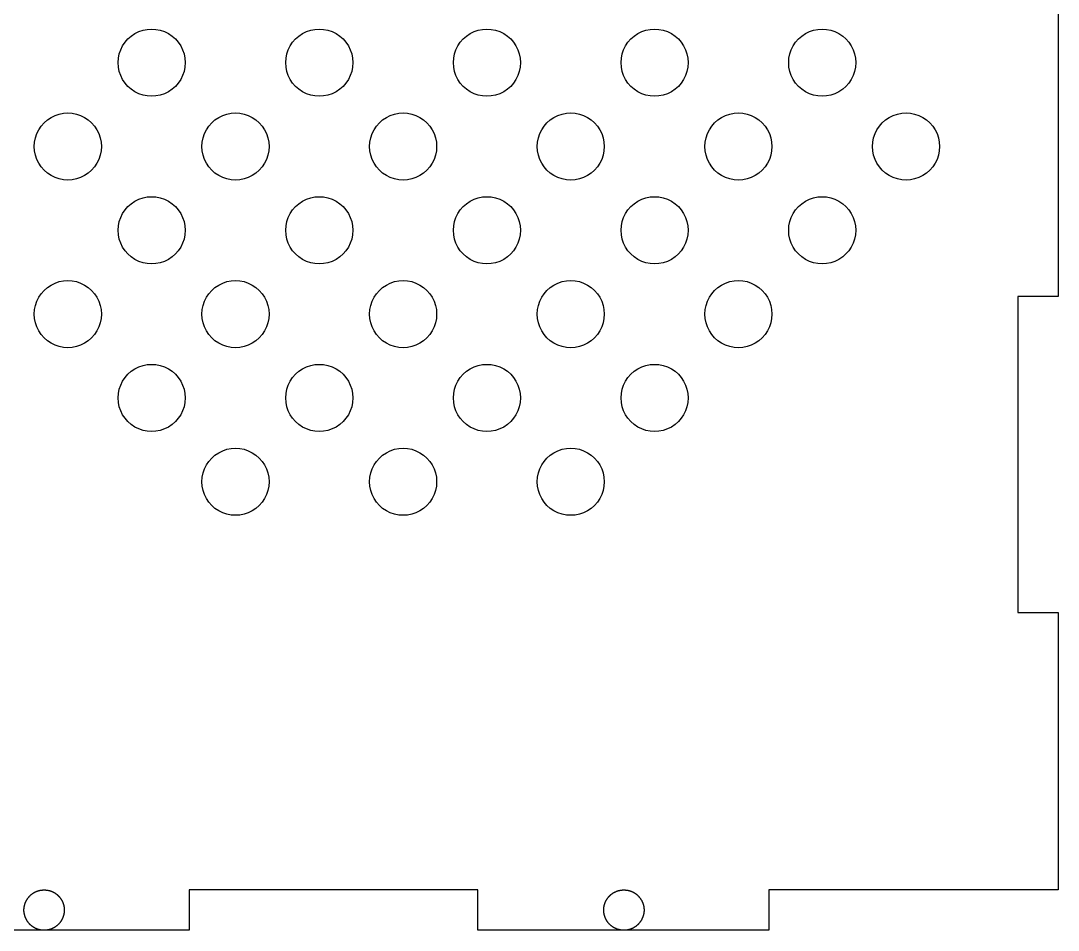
# Model space of a CAD drawing. Extents: x 0 to 808, y 79 to 394.
# Drawn here: x 329.2 to 391, y 288 to 342.1 of the extents above; entities that cross this region are included whole.
import ezdxf

# ---------------------------------------------------------------- set-up
doc = ezdxf.new("R2010")
doc.units = 0
doc.layers.add('Your_Design', color=7, linetype='CONTINUOUS')

msp = doc.modelspace()

# ---------------------------------------------------------------- linework, layer by layer
at = {"layer": 'Your_Design', "color": 5}
for points in [[(321.926458, 382.379681), (339.243585, 382.379681), (339.243585, 379.979681), (356.44074, 379.979681), (356.44074, 382.379681), (373.757867, 382.379681), (373.757867, 379.979681), (390.985022, 379.979681), (390.985022, 363.469682), (388.585033, 363.469682), (388.585033, 344.649682), (390.985022, 344.649682), (390.985022, 325.709681), (388.585033, 325.709681), (388.585033, 306.889681), (390.985022, 306.889681), (390.985022, 290.379681), (373.757867, 290.379681), (373.757867, 287.97968), (356.44074, 287.97968), (356.44074, 290.379681), (339.243585, 290.379681), (339.243585, 287.97968), (321.926458, 287.97968)], [(339.010977, 339.629629), (339.010977, 339.629629)], [(348.990705, 339.629629), (348.990705, 339.629629)], [(358.970444, 339.629629), (358.970444, 339.629629)], [(368.95016, 339.629629), (368.95016, 339.629629)], [(378.929905, 339.629629), (378.929905, 339.629629)], [(334.021113, 334.639762), (334.021113, 334.639762)], [(344.000841, 334.639762), (344.000841, 334.639762)], [(353.980571, 334.639762), (353.980571, 334.639762)], [(363.960302, 334.639762), (363.960302, 334.639762)], [(373.940018, 334.639762), (373.940018, 334.639762)], [(383.919763, 334.639762), (383.919763, 334.639762)], [(339.010977, 329.649899), (339.010977, 329.649899)], [(348.990705, 329.649899), (348.990705, 329.649899)], [(358.970444, 329.649899), (358.970444, 329.649899)], [(368.95016, 329.649899), (368.95016, 329.649899)], [(378.929905, 329.649899), (378.929905, 329.649899)], [(334.021113, 324.660035), (334.021113, 324.660035)], [(344.000841, 324.660035), (344.000841, 324.660035)], [(353.980571, 324.660035), (353.980571, 324.660035)], [(363.960302, 324.660035), (363.960302, 324.660035)], [(373.940018, 324.660035), (373.940018, 324.660035)], [(339.010977, 319.670171), (339.010977, 319.670171)], [(348.990705, 319.670171), (348.990705, 319.670171)], [(358.970444, 319.670171), (358.970444, 319.670171)], [(368.95016, 319.670171), (368.95016, 319.670171)], [(344.000841, 314.680306), (344.000841, 314.680306)], [(353.980569, 314.680306), (353.980569, 314.680306)], [(363.960298, 314.680306), (363.960298, 314.680306)], [(331.815017, 289.17968), (331.815017, 289.17968), (331.814847, 289.158739), (331.814847, 289.137798), (331.814847, 289.116857), (331.814847, 289.095945), (331.812025, 289.07506), (331.809203, 289.054232), (331.806381, 289.033404), (331.803558, 289.012633), (331.800454, 288.991918), (331.797067, 288.971259), (331.793116, 288.950657), (331.788883, 288.930139), (331.784367, 288.909678), (331.77957, 288.889302), (331.774207, 288.869038), (331.768563, 288.848859), (331.762636, 288.828793), (331.756427, 288.808812), (331.749654, 288.788943), (331.742598, 288.769216), (331.735261, 288.749602), (331.727641, 288.730128), (331.719738, 288.710768), (331.711272, 288.691549), (331.702523, 288.672499), (331.693492, 288.65359), (331.684178, 288.63485), (331.674583, 288.61628), (331.664705, 288.597879), (331.654263, 288.579647), (331.643538, 288.561613), (331.632532, 288.543749), (331.621243, 288.526082), (331.609672, 288.508612), (331.597818, 288.491368), (331.585683, 288.474322), (331.573265, 288.457473), (331.560565, 288.440851), (331.547583, 288.424453), (331.534318, 288.408282), (331.520772, 288.392365), (331.506943, 288.376673), (331.492832, 288.361236), (331.478438, 288.346052), (331.463763, 288.331094), (331.448805, 288.316419), (331.433565, 288.301997), (331.418043, 288.28783), (331.402238, 288.273944), (331.386434, 288.260341), (331.370347, 288.24702), (331.353978, 288.233982), (331.337327, 288.221225), (331.320394, 288.208751), (331.303461, 288.196587), (331.286245, 288.184734), (331.268747, 288.173163), (331.250967, 288.16193), (331.233187, 288.15098), (331.215125, 288.14034), (331.196781, 288.130011), (331.178436, 288.12002), (331.15981, 288.110368), (331.141183, 288.101027), (331.122274, 288.092024), (331.103083, 288.083331), (331.083892, 288.074978), (331.064418, 288.066963), (331.044945, 288.059286), (331.025472, 288.051948), (331.005716, 288.044949), (330.985961, 288.038317), (330.965923, 288.032023), (330.945885, 288.026097), (330.925565, 288.020509), (330.905245, 288.015259), (330.884925, 288.010349), (330.864605, 288.005805), (330.844003, 288.001628), (330.823401, 287.997818), (330.802798, 287.994375), (330.782196, 287.991271), (330.761312, 287.988448), (330.740427, 287.986191), (330.719543, 287.984215), (330.698658, 287.982522), (330.677774, 287.981111), (330.65689, 287.980264), (330.636005, 287.979699), (330.615121, 287.979516), (330.594236, 287.979699), (330.573352, 287.980264), (330.552467, 287.981111), (330.531583, 287.982522), (330.510698, 287.984215), (330.489814, 287.986191), (330.46893, 287.988448), (330.448045, 287.991271), (330.427443, 287.994375), (330.406841, 287.997818), (330.386238, 288.001628), (330.365636, 288.005805), (330.345316, 288.010349), (330.324996, 288.015259), (330.304676, 288.020509), (330.284356, 288.026097), (330.264318, 288.032023), (330.244281, 288.038317), (330.224525, 288.044949), (330.20477, 288.051948), (330.185014, 288.059286), (330.165541, 288.066963), (330.146067, 288.074978), (330.126876, 288.083331), (330.107967, 288.092024), (330.089058, 288.101027), (330.070432, 288.110368), (330.051805, 288.12002), (330.033461, 288.130011), (330.015116, 288.14034), (329.997054, 288.15098), (329.979274, 288.16193), (329.961494, 288.173163), (329.943996, 288.184734), (329.926781, 288.196587), (329.909847, 288.208751), (329.892914, 288.221225), (329.876263, 288.233982), (329.859894, 288.24702), (329.843807, 288.260341), (329.828003, 288.273944), (329.812198, 288.28783), (329.796676, 288.301997), (329.781436, 288.316419), (329.766478, 288.331094), (329.751803, 288.346052), (329.73741, 288.361236), (329.723298, 288.376673), (329.70947, 288.392365), (329.695923, 288.408282), (329.682658, 288.424453), (329.669676, 288.440851), (329.656976, 288.457473), (329.644558, 288.474322), (329.632423, 288.491368), (329.62057, 288.508612), (329.608998, 288.526082), (329.59771, 288.543749), (329.586703, 288.561613), (329.575978, 288.579647), (329.565536, 288.597879), (329.555658, 288.61628), (329.546063, 288.63485), (329.53675, 288.65359), (329.527718, 288.672499), (329.51897, 288.691549), (329.510503, 288.710768), (329.502601, 288.730128), (329.494981, 288.749602), (329.487643, 288.769216), (329.480587, 288.788943), (329.473814, 288.808812), (329.467605, 288.828793), (329.461678, 288.848859), (329.456034, 288.869038), (329.450672, 288.889302), (329.445874, 288.909678), (329.441358, 288.930139), (329.437125, 288.950657), (329.433456, 288.971259), (329.43007, 288.991918), (329.426965, 289.012633), (329.424143, 289.033404), (329.421321, 289.054232), (329.418498, 289.07506), (329.415676, 289.095945), (329.412854, 289.116857), (329.412854, 289.137798), (329.412854, 289.158739), (329.412656, 289.17968), (329.412854, 289.200621), (329.412854, 289.221562), (329.412854, 289.242503), (329.415676, 289.263415), (329.418498, 289.2843), (329.421321, 289.305128), (329.424143, 289.325956), (329.426965, 289.346727), (329.43007, 289.367443), (329.433456, 289.388101), (329.437125, 289.408703), (329.441358, 289.429221), (329.445874, 289.449682), (329.450672, 289.470059), (329.456034, 289.490322), (329.461678, 289.510501), (329.467605, 289.530595), (329.473814, 289.550577), (329.480587, 289.570445), (329.487643, 289.590172), (329.494981, 289.609787), (329.502601, 289.62926), (329.510503, 289.648621), (329.51897, 289.66784), (329.527718, 289.68689), (329.53675, 289.705799), (329.546063, 289.724538), (329.555658, 289.743109), (329.565536, 289.761509), (329.575978, 289.779741), (329.586703, 289.797775), (329.59771, 289.81564), (329.608998, 289.833307), (329.62057, 289.850776), (329.632423, 289.86802), (329.644558, 289.885066), (329.656976, 289.901915), (329.669676, 289.918538), (329.682658, 289.934935), (329.695923, 289.951106), (329.70947, 289.967024), (329.723298, 289.982715), (329.73741, 289.998153), (329.751803, 290.013336), (329.766478, 290.028294), (329.781436, 290.04297), (329.796676, 290.057391), (329.812198, 290.071559), (329.828003, 290.085444), (329.843807, 290.099047), (329.859894, 290.112368), (329.876263, 290.125407), (329.892914, 290.138163), (329.909847, 290.150637), (329.926781, 290.162801), (329.943996, 290.174655), (329.961494, 290.186226), (329.979274, 290.197458), (329.997054, 290.208408), (330.015116, 290.219048), (330.033461, 290.229377), (330.051805, 290.239368), (330.070432, 290.24902), (330.089058, 290.258362), (330.107967, 290.267365), (330.126876, 290.276057), (330.146067, 290.284411), (330.165541, 290.292426), (330.185014, 290.300102), (330.20477, 290.30744), (330.224525, 290.314439), (330.244281, 290.321071), (330.264318, 290.327365), (330.284356, 290.333292), (330.304676, 290.33888), (330.324996, 290.344129), (330.345316, 290.349011), (330.365636, 290.353555), (330.386238, 290.357732), (330.406841, 290.361542), (330.427443, 290.364985), (330.448045, 290.36809), (330.46893, 290.370912), (330.489814, 290.37317), (330.510698, 290.375145), (330.531583, 290.376839), (330.552467, 290.37825), (330.573352, 290.379096), (330.594236, 290.379661), (330.615121, 290.379844), (330.636005, 290.379661), (330.65689, 290.379096), (330.677774, 290.37825), (330.698658, 290.376839), (330.719543, 290.375145), (330.740427, 290.37317), (330.761312, 290.370912), (330.782196, 290.36809), (330.802798, 290.364985), (330.823401, 290.361542), (330.844003, 290.357732), (330.864605, 290.353555), (330.884925, 290.349011), (330.905245, 290.344129), (330.925565, 290.33888), (330.945885, 290.333292), (330.965923, 290.327365), (330.985961, 290.321071), (331.005716, 290.314439), (331.025472, 290.30744), (331.044945, 290.300102), (331.064418, 290.292426), (331.083892, 290.284411), (331.103083, 290.276057), (331.122274, 290.267365), (331.141183, 290.258362), (331.15981, 290.24902), (331.178436, 290.239368), (331.196781, 290.229377), (331.215125, 290.219048), (331.233187, 290.208408), (331.250967, 290.197458), (331.268747, 290.186226), (331.286245, 290.174655), (331.303461, 290.162801), (331.320394, 290.150637), (331.337327, 290.138163), (331.353978, 290.125407), (331.370347, 290.112368), (331.386434, 290.099047), (331.402238, 290.085444), (331.418043, 290.071559), (331.433565, 290.057391), (331.448805, 290.04297), (331.463763, 290.028294), (331.478438, 290.013336), (331.492832, 289.998153), (331.506943, 289.982715), (331.520772, 289.967024), (331.534318, 289.951106), (331.547583, 289.934935), (331.560565, 289.918538), (331.573265, 289.901915), (331.585683, 289.885066), (331.597818, 289.86802), (331.609672, 289.850776), (331.621243, 289.833307), (331.632532, 289.81564), (331.643538, 289.797775), (331.654263, 289.779741), (331.664705, 289.761509), (331.674583, 289.743109), (331.684178, 289.724538), (331.693492, 289.705799), (331.702523, 289.68689), (331.711272, 289.66784), (331.719738, 289.648621), (331.727641, 289.62926), (331.735261, 289.609787), (331.742598, 289.590172), (331.749654, 289.570445), (331.756427, 289.550577), (331.762636, 289.530595), (331.768563, 289.510501), (331.774207, 289.490322), (331.77957, 289.470059), (331.784367, 289.449682), (331.788883, 289.429221), (331.793116, 289.408703), (331.797067, 289.388101), (331.800454, 289.367443), (331.803558, 289.346727), (331.806381, 289.325956), (331.809203, 289.305128), (331.812025, 289.2843), (331.814847, 289.263415), (331.814847, 289.242503), (331.814847, 289.221562), (331.814847, 289.200621), (331.815017, 289.17968)], [(366.329299, 289.17968), (366.329299, 289.17968), (366.329129, 289.158739), (366.329129, 289.137798), (366.329129, 289.116857), (366.326307, 289.095945), (366.323485, 289.07506), (366.320663, 289.054232), (366.31784, 289.033404), (366.315018, 289.012633), (366.311914, 288.991918), (366.308527, 288.971259), (366.304858, 288.950657), (366.300625, 288.930139), (366.296109, 288.909678), (366.291312, 288.889302), (366.285949, 288.869038), (366.280305, 288.848859), (366.274378, 288.828793), (366.268169, 288.808812), (366.261396, 288.788943), (366.25434, 288.769216), (366.247003, 288.749602), (366.239383, 288.730128), (366.23148, 288.710768), (366.223014, 288.691549), (366.214265, 288.672499), (366.205234, 288.65359), (366.19592, 288.63485), (366.186325, 288.61628), (366.176447, 288.597879), (366.166005, 288.579647), (366.15528, 288.561613), (366.144274, 288.543749), (366.132985, 288.526082), (366.121414, 288.508612), (366.10956, 288.491368), (366.097425, 288.474322), (366.085007, 288.457473), (366.072307, 288.440851), (366.059325, 288.424453), (366.04606, 288.408282), (366.032514, 288.392365), (366.018685, 288.376673), (366.004574, 288.361236), (365.99018, 288.346052), (365.975505, 288.331094), (365.960547, 288.316419), (365.945307, 288.301997), (365.929785, 288.28783), (365.91398, 288.273944), (365.898176, 288.260341), (365.882089, 288.24702), (365.86572, 288.233982), (365.849069, 288.221225), (365.832136, 288.208751), (365.815203, 288.196587), (365.797987, 288.184734), (365.780489, 288.173163), (365.762709, 288.16193), (365.744929, 288.15098), (365.726867, 288.14034), (365.708523, 288.130011), (365.690178, 288.12002), (365.671552, 288.110368), (365.652925, 288.101027), (365.634016, 288.092024), (365.615107, 288.083331), (365.595916, 288.074978), (365.576443, 288.066963), (365.556969, 288.059286), (365.537214, 288.051948), (365.517458, 288.044949), (365.497703, 288.038317), (365.477665, 288.032023), (365.457627, 288.026097), (365.437307, 288.020509), (365.416987, 288.015259), (365.396667, 288.010349), (365.376347, 288.005805), (365.355745, 288.001628), (365.335143, 287.997818), (365.31454, 287.994375), (365.293938, 287.991271), (365.273054, 287.988448), (365.252169, 287.986191), (365.231285, 287.984215), (365.2104, 287.982522), (365.189516, 287.981111), (365.168632, 287.980264), (365.147747, 287.979699), (365.126863, 287.979516), (365.105978, 287.979699), (365.085094, 287.980264), (365.064209, 287.981111), (365.043325, 287.982522), (365.02244, 287.984215), (365.001556, 287.986191), (364.980672, 287.988448), (364.959787, 287.991271), (364.939185, 287.994375), (364.918583, 287.997818), (364.89798, 288.001628), (364.877378, 288.005805), (364.857058, 288.010349), (364.836738, 288.015259), (364.816418, 288.020509), (364.796098, 288.026097), (364.77606, 288.032023), (364.756023, 288.038317), (364.736267, 288.044949), (364.716512, 288.051948), (364.697038, 288.059286), (364.677565, 288.066963), (364.658092, 288.074978), (364.6389, 288.083331), (364.619709, 288.092024), (364.6008, 288.101027), (364.582174, 288.110368), (364.563547, 288.12002), (364.545203, 288.130011), (364.526858, 288.14034), (364.508796, 288.15098), (364.491016, 288.16193), (364.473236, 288.173163), (364.455738, 288.184734), (364.438523, 288.196587), (364.421589, 288.208751), (364.404656, 288.221225), (364.388005, 288.233982), (364.371636, 288.24702), (364.355549, 288.260341), (364.339745, 288.273944), (364.32394, 288.28783), (364.308418, 288.301997), (364.293178, 288.316419), (364.27822, 288.331094), (364.263545, 288.346052), (364.249152, 288.361236), (364.23504, 288.376673), (364.221212, 288.392365), (364.207665, 288.408282), (364.1944, 288.424453), (364.181418, 288.440851), (364.168718, 288.457473), (364.1563, 288.474322), (364.144165, 288.491368), (364.132312, 288.508612), (364.12074, 288.526082), (364.109452, 288.543749), (364.098445, 288.561613), (364.08772, 288.579647), (364.077278, 288.597879), (364.0674, 288.61628), (364.057805, 288.63485), (364.048492, 288.65359), (364.03946, 288.672499), (364.030712, 288.691549), (364.022245, 288.710768), (364.014343, 288.730128), (364.006723, 288.749602), (363.999385, 288.769216), (363.992329, 288.788943), (363.985556, 288.808812), (363.979347, 288.828793), (363.97342, 288.848859), (363.967776, 288.869038), (363.962414, 288.889302), (363.957616, 288.909678), (363.9531, 288.930139), (363.948867, 288.950657), (363.944916, 288.971259), (363.941529, 288.991918), (363.938425, 289.012633), (363.935603, 289.033404), (363.93278, 289.054232), (363.929958, 289.07506), (363.927136, 289.095945), (363.924314, 289.116857), (363.924314, 289.137798), (363.924314, 289.158739), (363.924116, 289.17968), (363.924314, 289.200621), (363.924314, 289.221562), (363.924314, 289.242503), (363.927136, 289.263415), (363.929958, 289.2843), (363.93278, 289.305128), (363.935603, 289.325956), (363.938425, 289.346727), (363.941529, 289.367443), (363.944916, 289.388101), (363.948867, 289.408703), (363.9531, 289.429221), (363.957616, 289.449682), (363.962414, 289.470059), (363.967776, 289.490322), (363.97342, 289.510501), (363.979347, 289.530595), (363.985556, 289.550577), (363.992329, 289.570445), (363.999385, 289.590172), (364.006723, 289.609787), (364.014343, 289.62926), (364.022245, 289.648621), (364.030712, 289.66784), (364.03946, 289.68689), (364.048492, 289.705799), (364.057805, 289.724538), (364.0674, 289.743109), (364.077278, 289.761509), (364.08772, 289.779741), (364.098445, 289.797775), (364.109452, 289.81564), (364.12074, 289.833307), (364.132312, 289.850776), (364.144165, 289.86802), (364.1563, 289.885066), (364.168718, 289.901915), (364.181418, 289.918538), (364.1944, 289.934935), (364.207665, 289.951106), (364.221212, 289.967024), (364.23504, 289.982715), (364.249152, 289.998153), (364.263545, 290.013336), (364.27822, 290.028294), (364.293178, 290.04297), (364.308418, 290.057391), (364.32394, 290.071559), (364.339745, 290.085444), (364.355549, 290.099047), (364.371636, 290.112368), (364.388005, 290.125407), (364.404656, 290.138163), (364.421589, 290.150637), (364.438523, 290.162801), (364.455738, 290.174655), (364.473236, 290.186226), (364.491016, 290.197458), (364.508796, 290.208408), (364.526858, 290.219048), (364.545203, 290.229377), (364.563547, 290.239368), (364.582174, 290.24902), (364.6008, 290.258362), (364.619709, 290.267365), (364.6389, 290.276057), (364.658092, 290.284411), (364.677565, 290.292426), (364.697038, 290.300102), (364.716512, 290.30744), (364.736267, 290.314439), (364.756023, 290.321071), (364.77606, 290.327365), (364.796098, 290.333292), (364.816418, 290.33888), (364.836738, 290.344129), (364.857058, 290.349011), (364.877378, 290.353555), (364.89798, 290.357732), (364.918583, 290.361542), (364.939185, 290.364985), (364.959787, 290.36809), (364.980672, 290.370912), (365.001556, 290.37317), (365.02244, 290.375145), (365.043325, 290.376839), (365.064209, 290.37825), (365.085094, 290.379096), (365.105978, 290.379661), (365.126863, 290.379844), (365.147747, 290.379661), (365.168632, 290.379096), (365.189516, 290.37825), (365.2104, 290.376839), (365.231285, 290.375145), (365.252169, 290.37317), (365.273054, 290.370912), (365.293938, 290.36809), (365.31454, 290.364985), (365.335143, 290.361542), (365.355745, 290.357732), (365.376347, 290.353555), (365.396667, 290.349011), (365.416987, 290.344129), (365.437307, 290.33888), (365.457627, 290.333292), (365.477665, 290.327365), (365.497703, 290.321071), (365.517458, 290.314439), (365.537214, 290.30744), (365.556969, 290.300102), (365.576443, 290.292426), (365.595916, 290.284411), (365.615107, 290.276057), (365.634016, 290.267365), (365.652925, 290.258362), (365.671552, 290.24902), (365.690178, 290.239368), (365.708523, 290.229377), (365.726867, 290.219048), (365.744929, 290.208408), (365.762709, 290.197458), (365.780489, 290.186226), (365.797987, 290.174655), (365.815203, 290.162801), (365.832136, 290.150637), (365.849069, 290.138163), (365.86572, 290.125407), (365.882089, 290.112368), (365.898176, 290.099047), (365.91398, 290.085444), (365.929785, 290.071559), (365.945307, 290.057391), (365.960547, 290.04297), (365.975505, 290.028294), (365.99018, 290.013336), (366.004574, 289.998153), (366.018685, 289.982715), (366.032514, 289.967024), (366.04606, 289.951106), (366.059325, 289.934935), (366.072307, 289.918538), (366.085007, 289.901915), (366.097425, 289.885066), (366.10956, 289.86802), (366.121414, 289.850776), (366.132985, 289.833307), (366.144274, 289.81564), (366.15528, 289.797775), (366.166005, 289.779741), (366.176447, 289.761509), (366.186325, 289.743109), (366.19592, 289.724538), (366.205234, 289.705799), (366.214265, 289.68689), (366.223014, 289.66784), (366.23148, 289.648621), (366.239383, 289.62926), (366.247003, 289.609787), (366.25434, 289.590172), (366.261396, 289.570445), (366.268169, 289.550577), (366.274378, 289.530595), (366.280305, 289.510501), (366.285949, 289.490322), (366.291312, 289.470059), (366.296109, 289.449682), (366.300625, 289.429221), (366.304858, 289.408703), (366.308527, 289.388101), (366.311914, 289.367443), (366.315018, 289.346727), (366.31784, 289.325956), (366.320663, 289.305128), (366.323485, 289.2843), (366.326307, 289.263415), (366.329129, 289.242503), (366.329129, 289.221562), (366.329129, 289.200621), (366.329299, 289.17968)]]:
    msp.add_lwpolyline(points, dxfattribs=at)
for points in [[(336.016256, 341.360491), (336.634212, 341.717652), (337.395854, 341.717652), (338.013811, 341.360491)], [(345.995984, 341.360491), (346.61394, 341.717652), (347.375582, 341.717652), (347.993538, 341.360491)], [(355.975723, 341.360491), (356.593679, 341.717652), (357.355321, 341.717652), (357.973277, 341.360491)], [(365.955439, 341.360491), (366.573396, 341.717652), (367.335037, 341.717652), (367.952994, 341.360491)], [(375.935184, 341.360491), (376.55314, 341.717652), (377.314782, 341.717652), (377.932738, 341.360491)], [(335.019089, 339.629629), (335.018093, 340.343375), (335.398299, 341.00333), (336.016256, 341.360491)], [(338.013811, 341.360491), (338.631767, 341.00333), (339.011974, 340.343375), (339.010977, 339.629629)], [(344.998817, 339.629629), (344.99782, 340.343375), (345.378027, 341.00333), (345.995984, 341.360491)], [(347.993538, 341.360491), (348.611495, 341.00333), (348.991701, 340.343375), (348.990705, 339.629629)], [(354.978556, 339.629629), (354.97756, 340.343375), (355.357766, 341.00333), (355.975723, 341.360491)], [(357.973277, 341.360491), (358.591234, 341.00333), (358.971441, 340.343375), (358.970444, 339.629629)], [(364.958273, 339.629629), (364.957276, 340.343375), (365.337483, 341.00333), (365.955439, 341.360491)], [(367.952994, 341.360491), (368.57095, 341.00333), (368.951157, 340.343375), (368.95016, 339.629629)], [(374.938017, 339.629629), (374.937021, 340.343375), (375.317227, 341.00333), (375.935184, 341.360491)], [(377.932738, 341.360491), (378.550695, 341.00333), (378.930902, 340.343375), (378.929905, 339.629629)], [(336.016256, 337.898767), (335.398299, 338.255928), (335.018093, 338.915883), (335.019089, 339.629629)], [(339.010977, 339.629629), (339.011974, 338.915883), (338.631767, 338.255928), (338.013811, 337.898767)], [(345.995984, 337.898767), (345.378027, 338.255928), (344.99782, 338.915883), (344.998817, 339.629629)], [(348.990705, 339.629629), (348.991701, 338.915883), (348.611495, 338.255928), (347.993538, 337.898767)], [(355.975723, 337.898767), (355.357766, 338.255928), (354.97756, 338.915883), (354.978556, 339.629629)], [(358.970444, 339.629629), (358.971441, 338.915883), (358.591234, 338.255928), (357.973277, 337.898767)], [(365.955439, 337.898767), (365.337483, 338.255928), (364.957276, 338.915883), (364.958273, 339.629629)], [(368.95016, 339.629629), (368.951157, 338.915883), (368.57095, 338.255928), (367.952994, 337.898767)], [(375.935184, 337.898767), (375.317227, 338.255928), (374.937021, 338.915883), (374.938017, 339.629629)], [(378.929905, 339.629629), (378.930902, 338.915883), (378.550695, 338.255928), (377.932738, 337.898767)], [(338.013811, 337.898767), (337.395854, 337.541606), (336.634212, 337.541606), (336.016256, 337.898767)], [(347.993538, 337.898767), (347.375582, 337.541606), (346.61394, 337.541606), (345.995984, 337.898767)], [(357.973277, 337.898767), (357.355321, 337.541606), (356.593679, 337.541606), (355.975723, 337.898767)], [(367.952994, 337.898767), (367.335037, 337.541606), (366.573396, 337.541606), (365.955439, 337.898767)], [(377.932738, 337.898767), (377.314782, 337.541606), (376.55314, 337.541606), (375.935184, 337.898767)], [(331.026392, 336.370625), (331.644349, 336.727786), (332.40599, 336.727786), (333.023947, 336.370625)], [(341.00612, 336.370625), (341.624076, 336.727786), (342.385718, 336.727786), (343.003674, 336.370625)], [(350.98585, 336.370625), (351.603807, 336.727786), (352.365449, 336.727786), (352.983405, 336.370625)], [(360.965581, 336.370625), (361.583537, 336.727786), (362.345179, 336.727786), (362.963136, 336.370625)], [(370.945297, 336.370625), (371.563254, 336.727786), (372.324896, 336.727786), (372.942852, 336.370625)], [(380.925042, 336.370625), (381.542999, 336.727786), (382.30464, 336.727786), (382.922597, 336.370625)], [(330.029226, 334.639762), (330.028229, 335.353508), (330.408435, 336.013464), (331.026392, 336.370625)], [(333.023947, 336.370625), (333.641903, 336.013464), (334.02211, 335.353508), (334.021113, 334.639762)], [(340.008953, 334.639762), (340.007957, 335.353508), (340.388163, 336.013464), (341.00612, 336.370625)], [(343.003674, 336.370625), (343.621631, 336.013464), (344.001838, 335.353508), (344.000841, 334.639762)], [(349.988684, 334.639762), (349.987687, 335.353508), (350.367894, 336.013464), (350.98585, 336.370625)], [(352.983405, 336.370625), (353.601362, 336.013464), (353.981568, 335.353508), (353.980571, 334.639762)], [(359.968414, 334.639762), (359.967418, 335.353508), (360.347624, 336.013464), (360.965581, 336.370625)], [(362.963136, 336.370625), (363.581092, 336.013464), (363.961299, 335.353508), (363.960302, 334.639762)], [(369.948131, 334.639762), (369.947134, 335.353508), (370.327341, 336.013464), (370.945297, 336.370625)], [(372.942852, 336.370625), (373.560809, 336.013464), (373.941015, 335.353508), (373.940018, 334.639762)], [(379.927876, 334.639762), (379.926879, 335.353508), (380.307085, 336.013464), (380.925042, 336.370625)], [(382.922597, 336.370625), (383.540553, 336.013464), (383.92076, 335.353508), (383.919763, 334.639762)], [(331.026392, 332.9089), (330.408435, 333.266061), (330.028229, 333.926017), (330.029226, 334.639762)], [(334.021113, 334.639762), (334.02211, 333.926017), (333.641903, 333.266061), (333.023947, 332.9089)], [(341.00612, 332.9089), (340.388163, 333.266061), (340.007957, 333.926017), (340.008953, 334.639762)], [(344.000841, 334.639762), (344.001838, 333.926017), (343.621631, 333.266061), (343.003674, 332.9089)], [(350.98585, 332.9089), (350.367894, 333.266061), (349.987687, 333.926017), (349.988684, 334.639762)], [(353.980571, 334.639762), (353.981568, 333.926017), (353.601362, 333.266061), (352.983405, 332.9089)], [(360.965581, 332.9089), (360.347624, 333.266061), (359.967418, 333.926017), (359.968414, 334.639762)], [(363.960302, 334.639762), (363.961299, 333.926017), (363.581092, 333.266061), (362.963136, 332.9089)], [(370.945297, 332.9089), (370.327341, 333.266061), (369.947134, 333.926017), (369.948131, 334.639762)], [(373.940018, 334.639762), (373.941015, 333.926017), (373.560809, 333.266061), (372.942852, 332.9089)], [(380.925042, 332.9089), (380.307085, 333.266061), (379.926879, 333.926017), (379.927876, 334.639762)], [(383.919763, 334.639762), (383.92076, 333.926017), (383.540553, 333.266061), (382.922597, 332.9089)], [(333.023947, 332.9089), (332.40599, 332.551739), (331.644349, 332.551739), (331.026392, 332.9089)], [(343.003674, 332.9089), (342.385718, 332.551739), (341.624076, 332.551739), (341.00612, 332.9089)], [(352.983405, 332.9089), (352.365449, 332.551739), (351.603807, 332.551739), (350.98585, 332.9089)], [(362.963136, 332.9089), (362.345179, 332.551739), (361.583537, 332.551739), (360.965581, 332.9089)], [(372.942852, 332.9089), (372.324896, 332.551739), (371.563254, 332.551739), (370.945297, 332.9089)], [(382.922597, 332.9089), (382.30464, 332.551739), (381.542999, 332.551739), (380.925042, 332.9089)], [(336.016256, 331.380761), (336.634212, 331.737922), (337.395854, 331.737922), (338.013811, 331.380761)], [(345.995984, 331.380761), (346.61394, 331.737922), (347.375582, 331.737922), (347.993538, 331.380761)], [(355.975723, 331.380761), (356.593679, 331.737922), (357.355321, 331.737922), (357.973277, 331.380761)], [(365.955439, 331.380761), (366.573396, 331.737922), (367.335037, 331.737922), (367.952994, 331.380761)], [(375.935184, 331.380761), (376.55314, 331.737922), (377.314782, 331.737922), (377.932738, 331.380761)], [(335.019089, 329.649899), (335.018093, 330.363645), (335.398299, 331.0236), (336.016256, 331.380761)], [(338.013811, 331.380761), (338.631767, 331.0236), (339.011974, 330.363645), (339.010977, 329.649899)], [(344.998817, 329.649899), (344.99782, 330.363645), (345.378027, 331.0236), (345.995984, 331.380761)], [(347.993538, 331.380761), (348.611495, 331.0236), (348.991701, 330.363645), (348.990705, 329.649899)], [(354.978556, 329.649899), (354.97756, 330.363645), (355.357766, 331.0236), (355.975723, 331.380761)], [(357.973277, 331.380761), (358.591234, 331.0236), (358.971441, 330.363645), (358.970444, 329.649899)], [(364.958273, 329.649899), (364.957276, 330.363645), (365.337483, 331.0236), (365.955439, 331.380761)], [(367.952994, 331.380761), (368.57095, 331.0236), (368.951157, 330.363645), (368.95016, 329.649899)], [(374.938017, 329.649899), (374.937021, 330.363645), (375.317227, 331.0236), (375.935184, 331.380761)], [(377.932738, 331.380761), (378.550695, 331.0236), (378.930902, 330.363645), (378.929905, 329.649899)], [(336.016256, 327.919036), (335.398299, 328.276197), (335.018093, 328.936153), (335.019089, 329.649899)], [(339.010977, 329.649899), (339.011974, 328.936153), (338.631767, 328.276197), (338.013811, 327.919036)], [(345.995984, 327.919036), (345.378027, 328.276197), (344.99782, 328.936153), (344.998817, 329.649899)], [(348.990705, 329.649899), (348.991701, 328.936153), (348.611495, 328.276197), (347.993538, 327.919036)], [(355.975723, 327.919036), (355.357766, 328.276197), (354.97756, 328.936153), (354.978556, 329.649899)], [(358.970444, 329.649899), (358.971441, 328.936153), (358.591234, 328.276197), (357.973277, 327.919036)], [(365.955439, 327.919036), (365.337483, 328.276197), (364.957276, 328.936153), (364.958273, 329.649899)], [(368.95016, 329.649899), (368.951157, 328.936153), (368.57095, 328.276197), (367.952994, 327.919036)], [(375.935184, 327.919036), (375.317227, 328.276197), (374.937021, 328.936153), (374.938017, 329.649899)], [(378.929905, 329.649899), (378.930902, 328.936153), (378.550695, 328.276197), (377.932738, 327.919036)], [(338.013811, 327.919036), (337.395854, 327.561875), (336.634212, 327.561875), (336.016256, 327.919036)], [(347.993538, 327.919036), (347.375582, 327.561875), (346.61394, 327.561875), (345.995984, 327.919036)], [(357.973277, 327.919036), (357.355321, 327.561875), (356.593679, 327.561875), (355.975723, 327.919036)], [(367.952994, 327.919036), (367.335037, 327.561875), (366.573396, 327.561875), (365.955439, 327.919036)], [(377.932738, 327.919036), (377.314782, 327.561875), (376.55314, 327.561875), (375.935184, 327.919036)], [(331.026392, 326.390897), (331.644349, 326.748058), (332.40599, 326.748058), (333.023947, 326.390897)], [(341.00612, 326.390897), (341.624076, 326.748058), (342.385718, 326.748058), (343.003674, 326.390897)], [(350.98585, 326.390897), (351.603807, 326.748058), (352.365449, 326.748058), (352.983405, 326.390897)], [(360.965581, 326.390897), (361.583537, 326.748058), (362.345179, 326.748058), (362.963136, 326.390897)], [(370.945297, 326.390897), (371.563254, 326.748058), (372.324896, 326.748058), (372.942852, 326.390897)], [(330.029226, 324.660035), (330.028229, 325.373781), (330.408435, 326.033736), (331.026392, 326.390897)], [(333.023947, 326.390897), (333.641903, 326.033736), (334.02211, 325.373781), (334.021113, 324.660035)], [(340.008953, 324.660035), (340.007957, 325.373781), (340.388163, 326.033736), (341.00612, 326.390897)], [(343.003674, 326.390897), (343.621631, 326.033736), (344.001838, 325.373781), (344.000841, 324.660035)], [(349.988684, 324.660035), (349.987687, 325.373781), (350.367894, 326.033736), (350.98585, 326.390897)], [(352.983405, 326.390897), (353.601362, 326.033736), (353.981568, 325.373781), (353.980571, 324.660035)], [(359.968414, 324.660035), (359.967418, 325.373781), (360.347624, 326.033736), (360.965581, 326.390897)], [(362.963136, 326.390897), (363.581092, 326.033736), (363.961299, 325.373781), (363.960302, 324.660035)], [(369.948131, 324.660035), (369.947134, 325.373781), (370.327341, 326.033736), (370.945297, 326.390897)], [(372.942852, 326.390897), (373.560809, 326.033736), (373.941015, 325.373781), (373.940018, 324.660035)], [(331.026392, 322.929173), (330.408435, 323.286334), (330.028229, 323.946289), (330.029226, 324.660035)], [(334.021113, 324.660035), (334.02211, 323.946289), (333.641903, 323.286334), (333.023947, 322.929173)], [(341.00612, 322.929173), (340.388163, 323.286334), (340.007957, 323.946289), (340.008953, 324.660035)], [(344.000841, 324.660035), (344.001838, 323.946289), (343.621631, 323.286334), (343.003674, 322.929173)], [(350.98585, 322.929173), (350.367894, 323.286334), (349.987687, 323.946289), (349.988684, 324.660035)], [(353.980571, 324.660035), (353.981568, 323.946289), (353.601362, 323.286334), (352.983405, 322.929173)], [(360.965581, 322.929173), (360.347624, 323.286334), (359.967418, 323.946289), (359.968414, 324.660035)], [(363.960302, 324.660035), (363.961299, 323.946289), (363.581092, 323.286334), (362.963136, 322.929173)], [(370.945297, 322.929173), (370.327341, 323.286334), (369.947134, 323.946289), (369.948131, 324.660035)], [(373.940018, 324.660035), (373.941015, 323.946289), (373.560809, 323.286334), (372.942852, 322.929173)], [(333.023947, 322.929173), (332.40599, 322.572012), (331.644349, 322.572012), (331.026392, 322.929173)], [(343.003674, 322.929173), (342.385718, 322.572012), (341.624076, 322.572012), (341.00612, 322.929173)], [(352.983405, 322.929173), (352.365449, 322.572012), (351.603807, 322.572012), (350.98585, 322.929173)], [(362.963136, 322.929173), (362.345179, 322.572012), (361.583537, 322.572012), (360.965581, 322.929173)], [(372.942852, 322.929173), (372.324896, 322.572012), (371.563254, 322.572012), (370.945297, 322.929173)], [(335.019089, 319.670171), (335.018093, 320.383917), (335.398299, 321.043872), (336.016256, 321.401033)], [(336.016256, 321.401033), (336.634212, 321.758194), (337.395854, 321.758194), (338.013811, 321.401033)], [(338.013811, 321.401033), (338.631767, 321.043872), (339.011974, 320.383917), (339.010977, 319.670171)], [(344.998817, 319.670171), (344.99782, 320.383917), (345.378027, 321.043872), (345.995984, 321.401033)], [(345.995984, 321.401033), (346.61394, 321.758194), (347.375582, 321.758194), (347.993538, 321.401033)], [(347.993538, 321.401033), (348.611495, 321.043872), (348.991701, 320.383917), (348.990705, 319.670171)], [(354.978556, 319.670171), (354.97756, 320.383917), (355.357766, 321.043872), (355.975723, 321.401033)], [(355.975723, 321.401033), (356.593679, 321.758194), (357.355321, 321.758194), (357.973277, 321.401033)], [(357.973277, 321.401033), (358.591234, 321.043872), (358.971441, 320.383917), (358.970444, 319.670171)], [(364.958273, 319.670171), (364.957276, 320.383917), (365.337483, 321.043872), (365.955439, 321.401033)], [(365.955439, 321.401033), (366.573396, 321.758194), (367.335037, 321.758194), (367.952994, 321.401033)], [(367.952994, 321.401033), (368.57095, 321.043872), (368.951157, 320.383917), (368.95016, 319.670171)], [(336.016256, 317.939309), (335.398299, 318.29647), (335.018093, 318.956425), (335.019089, 319.670171)], [(339.010977, 319.670171), (339.011974, 318.956425), (338.631767, 318.29647), (338.013811, 317.939309)], [(345.995984, 317.939309), (345.378027, 318.29647), (344.99782, 318.956425), (344.998817, 319.670171)], [(348.990705, 319.670171), (348.991701, 318.956425), (348.611495, 318.29647), (347.993538, 317.939309)], [(355.975723, 317.939309), (355.357766, 318.29647), (354.97756, 318.956425), (354.978556, 319.670171)], [(358.970444, 319.670171), (358.971441, 318.956425), (358.591234, 318.29647), (357.973277, 317.939309)], [(365.955439, 317.939309), (365.337483, 318.29647), (364.957276, 318.956425), (364.958273, 319.670171)], [(368.95016, 319.670171), (368.951157, 318.956425), (368.57095, 318.29647), (367.952994, 317.939309)], [(338.013811, 317.939309), (337.395854, 317.582148), (336.634212, 317.582148), (336.016256, 317.939309)], [(347.993538, 317.939309), (347.375582, 317.582148), (346.61394, 317.582148), (345.995984, 317.939309)], [(357.973277, 317.939309), (357.355321, 317.582148), (356.593679, 317.582148), (355.975723, 317.939309)], [(367.952994, 317.939309), (367.335037, 317.582148), (366.573396, 317.582148), (365.955439, 317.939309)], [(340.008954, 314.680306), (340.007957, 315.394052), (340.388164, 316.054008), (341.00612, 316.411169)], [(341.00612, 316.411169), (341.624077, 316.76833), (342.385719, 316.76833), (343.003675, 316.411169)], [(343.003675, 316.411169), (343.621632, 316.054008), (344.001838, 315.394052), (344.000841, 314.680306)], [(349.988682, 314.680306), (349.987685, 315.394052), (350.367892, 316.054008), (350.985848, 316.411169)], [(350.985848, 316.411169), (351.603805, 316.76833), (352.365446, 316.76833), (352.983403, 316.411169)], [(352.983403, 316.411169), (353.601359, 316.054008), (353.981566, 315.394052), (353.980569, 314.680306)], [(359.96841, 314.680306), (359.967413, 315.394052), (360.34762, 316.054008), (360.965577, 316.411169)], [(360.965577, 316.411169), (361.583533, 316.76833), (362.345175, 316.76833), (362.963131, 316.411169)], [(362.963131, 316.411169), (363.581088, 316.054008), (363.961294, 315.394052), (363.960298, 314.680306)], [(341.00612, 312.949444), (340.388164, 313.306605), (340.007957, 313.966561), (340.008954, 314.680306)], [(344.000841, 314.680306), (344.001838, 313.966561), (343.621632, 313.306605), (343.003675, 312.949444)], [(350.985848, 312.949444), (350.367892, 313.306605), (349.987685, 313.966561), (349.988682, 314.680306)], [(353.980569, 314.680306), (353.981566, 313.966561), (353.601359, 313.306605), (352.983403, 312.949444)], [(360.965577, 312.949444), (360.34762, 313.306605), (359.967413, 313.966561), (359.96841, 314.680306)], [(363.960298, 314.680306), (363.961294, 313.966561), (363.581088, 313.306605), (362.963131, 312.949444)], [(343.003675, 312.949444), (342.385719, 312.592283), (341.624077, 312.592283), (341.00612, 312.949444)], [(352.983403, 312.949444), (352.365446, 312.592283), (351.603805, 312.592283), (350.985848, 312.949444)], [(362.963131, 312.949444), (362.345175, 312.592283), (361.583533, 312.592283), (360.965577, 312.949444)]]:
    msp.add_open_spline(points, degree=3, dxfattribs=at)

doc.saveas('drawing.dxf')
